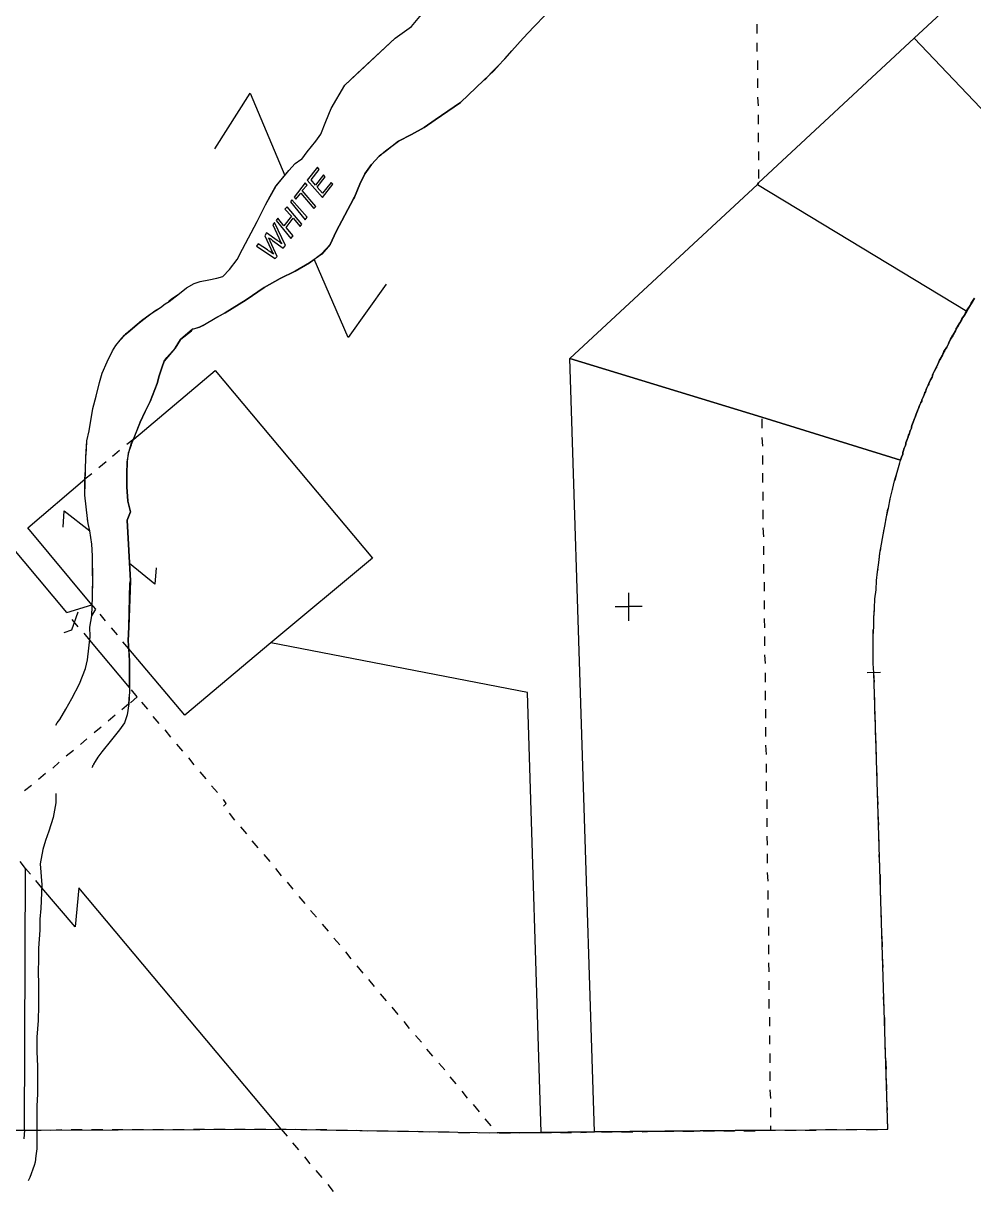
# Model space of a CAD drawing. Extents: x -8 to 2448, y 177 to 3185.
# Drawn here: x 812 to 1232, y 1533 to 2049 of the extents above; entities that cross this region are included whole.
import ezdxf

# ---------------------------------------------------------------- set-up
doc = ezdxf.new("R2010")
doc.units = 0
doc.layers.add('Cadastral_Map', color=7, linetype='CONTINUOUS')

msp = doc.modelspace()

# ---------------------------------------------------------------- linework, layer by layer
at = {"layer": 'Cadastral_Map', "color": 1}
for points in [[(1231.9469, 1927.4504), (1230.5068, 1925.2903), (1230.5068, 1925.0503), (1229.7868, 1923.8503), (1228.5868, 1921.9303), (1228.3468, 1921.6903), (1228.3468, 1921.4503), (1227.6268, 1920.0103), (1226.4267, 1918.3303), (1226.4267, 1918.0903), (1226.1867, 1918.0903), (1225.4667, 1916.6503), (1224.5067, 1914.9703), (1224.2667, 1914.7303), (1224.2667, 1914.4903), (1223.5467, 1913.0503), (1222.5867, 1911.3703), (1222.3466, 1911.1303), (1222.3466, 1910.8903), (1221.3866, 1909.4503), (1220.6666, 1907.7702), (1220.4266, 1907.5302), (1220.4266, 1907.2902), (1219.7066, 1905.8502), (1218.7466, 1904.4102), (1218.7466, 1903.9302), (1218.5066, 1903.6902), (1217.7865, 1902.2502), (1217.0665, 1900.8102), (1216.8265, 1900.3302), (1216.5865, 1900.0902), (1215.8665, 1898.6502), (1215.1465, 1897.2102), (1215.1465, 1896.7302), (1214.9065, 1896.4902), (1214.1865, 1895.0502), (1213.4665, 1893.6102), (1213.4665, 1893.1302), (1213.2264, 1892.6502), (1212.5064, 1891.4502), (1211.7864, 1889.7701), (1211.7864, 1889.5301), (1211.5464, 1889.0501), (1210.8264, 1887.6101), (1210.3464, 1886.1701), (1210.1064, 1885.6901), (1209.8664, 1885.2101), (1209.3864, 1884.0101), (1208.6663, 1882.5701), (1208.6663, 1882.0901), (1208.4263, 1881.6101), (1207.7063, 1880.1701), (1207.2263, 1878.7301), (1206.9863, 1878.2501), (1206.7463, 1877.7701), (1206.2663, 1876.3301), (1205.7863, 1874.8901), (1205.5463, 1874.4101), (1205.3063, 1873.9301), (1204.8263, 1872.7301), (1204.3463, 1871.29), (1204.1063, 1870.57), (1204.1063, 1870.09), (1203.6262, 1868.89), (1203.1462, 1867.45), (1202.9062, 1866.97), (1202.6662, 1866.25), (1202.1862, 1865.05), (1201.7062, 1863.61), (1201.7062, 1863.13), (1201.4662, 1862.41), (1200.9862, 1861.21), (1200.5062, 1859.77), (1200.2662, 1859.29), (1200.2662, 1858.57), (1199.7862, 1857.37), (1199.3061, 1855.93), (1138.1048, 1874.8901), (1053.383, 1900.8102), (1053.383, 1900.8102), (1053.383, 1900.8102), (1136.1848, 1977.6106), (1136.6648, 1978.3306), (1205.3063, 2042.171), (1287.6281, 2118.4914)], [(1287.6281, 2118.4914), (1205.3063, 2042.171), (1136.6648, 1978.3306), (1136.1848, 1977.6106), (1053.383, 1900.8102), (1138.1048, 1874.8901), (1199.3061, 1855.93), (1199.7862, 1857.37), (1200.2662, 1858.57), (1200.2662, 1859.29), (1200.5062, 1859.77), (1200.9862, 1861.21), (1201.4662, 1862.41), (1201.7062, 1863.13), (1201.7062, 1863.61), (1202.1862, 1865.05), (1202.6662, 1866.25), (1202.9062, 1866.97), (1203.1462, 1867.45), (1203.6262, 1868.89), (1204.1063, 1870.09), (1204.1063, 1870.57), (1204.3463, 1871.29), (1204.8263, 1872.7301), (1205.3063, 1873.9301), (1205.5463, 1874.4101), (1205.7863, 1874.8901), (1206.2663, 1876.3301), (1206.7463, 1877.7701), (1206.9863, 1878.2501), (1207.2263, 1878.7301), (1207.7063, 1880.1701), (1208.4263, 1881.6101), (1208.6663, 1882.0901), (1208.6663, 1882.5701), (1209.3864, 1884.0101), (1209.8664, 1885.2101), (1210.1064, 1885.6901), (1210.3464, 1886.1701), (1210.8264, 1887.6101), (1211.5464, 1889.0501), (1211.7864, 1889.5301), (1211.7864, 1889.7701), (1212.5064, 1891.4502), (1213.2264, 1892.6502), (1213.4665, 1893.1302), (1213.4665, 1893.6102), (1214.1865, 1895.0502), (1214.9065, 1896.4902), (1215.1465, 1897.2102), (1215.8665, 1898.6502), (1216.5865, 1900.0902), (1216.8265, 1900.5702), (1217.7865, 1902.2502), (1218.5066, 1903.9302), (1218.7466, 1904.4102), (1219.7066, 1905.8502), (1220.4266, 1907.2902), (1220.6666, 1907.7702), (1221.3866, 1909.4503), (1222.3466, 1911.1303), (1222.5867, 1911.3703), (1223.5467, 1913.0503), (1224.2667, 1914.7303), (1225.4667, 1916.6503), (1226.4267, 1918.3303), (1227.6268, 1920.0103), (1228.3468, 1921.6903), (1229.7868, 1923.8503), (1230.5068, 1925.0503), (1231.9469, 1927.4504)], [(944.18058, 1971.8506), (948.74068, 1977.8506), (948.02066, 1978.5706), (944.18058, 1973.7706), (941.78053, 1976.4106), (945.38061, 1980.9706), (944.66059, 1981.9306), (941.06051, 1977.3706), (939.14047, 1979.7706), (942.74055, 1984.3307), (942.02053, 1985.2907), (937.46043, 1979.5306), (944.18058, 1971.8506)], [(940.3405, 1967.0506), (941.30052, 1968.0106), (935.30039, 1974.9706), (937.46043, 1977.3706), (936.50041, 1978.3306), (931.70031, 1972.0906), (932.42032, 1971.1306), (934.58037, 1973.7706), (940.3405, 1967.0506)], [(936.50041, 1962.0105), (937.46043, 1963.2105), (930.74029, 1970.8906), (930.02027, 1969.9306), (936.50041, 1962.0105)], [(930.26028, 1953.8505), (931.2203, 1955.0505), (928.10023, 1958.6505), (931.2203, 1962.7305), (934.34037, 1959.1305), (935.06038, 1960.0905), (928.58024, 1967.7706), (927.62022, 1966.8106), (930.50028, 1963.6905), (927.14021, 1959.3705), (924.50015, 1962.7305), (923.78014, 1961.7705), (930.26028, 1953.8505)], [(923.30012, 1944.9704), (924.26015, 1945.9305), (921.14008, 1952.6505), (920.90007, 1953.3705), (920.42006, 1954.0905), (921.38008, 1953.6105), (922.1001, 1952.8905), (926.9002, 1949.5305), (927.86022, 1950.7305), (923.06012, 1960.8105), (922.3401, 1959.8505), (924.98016, 1954.0905), (925.22017, 1953.3705), (925.70018, 1952.4105), (926.18019, 1951.9305), (926.18019, 1951.4505), (925.22017, 1952.4105), (924.26015, 1952.8905), (919.46004, 1956.2505), (918.74003, 1955.0505), (921.38008, 1949.2905), (921.62009, 1948.8105), (921.86009, 1948.3305), (922.1001, 1947.6105), (922.58011, 1946.8904), (922.1001, 1947.1304), (921.62009, 1947.6105), (920.90007, 1948.0905), (920.42006, 1948.3305), (919.94005, 1948.8105), (915.85996, 1951.4505), (915.13995, 1950.4905), (923.30012, 1944.9704)]]:
    msp.add_lwpolyline(points, dxfattribs=at)
at = {"layer": 'Cadastral_Map', "color": 7}
for points in [[(1287.6281, 2118.4914), (1205.3063, 2042.171), (1136.6648, 1978.3306), (1136.1848, 1977.6106), (1053.383, 1900.8102), (1138.1048, 1874.8901), (1199.3061, 1855.93), (1199.7862, 1857.37), (1200.2662, 1858.57), (1200.2662, 1859.29), (1200.5062, 1859.77), (1200.9862, 1861.21), (1201.4662, 1862.41), (1201.7062, 1863.13), (1201.7062, 1863.61), (1202.1862, 1865.05), (1202.6662, 1866.25), (1202.9062, 1866.97), (1203.1462, 1867.45), (1203.6262, 1868.89), (1204.1063, 1870.09), (1204.1063, 1870.57), (1204.3463, 1871.29), (1204.8263, 1872.7301), (1205.3063, 1873.9301), (1205.5463, 1874.4101), (1205.7863, 1874.8901), (1206.2663, 1876.3301), (1206.7463, 1877.7701), (1206.9863, 1878.2501), (1207.2263, 1878.7301), (1207.7063, 1880.1701), (1208.4263, 1881.6101), (1208.6663, 1882.0901), (1208.6663, 1882.5701), (1209.3864, 1884.0101), (1209.8664, 1885.2101), (1210.1064, 1885.6901), (1210.3464, 1886.1701), (1210.8264, 1887.6101), (1211.5464, 1889.0501), (1211.7864, 1889.5301), (1211.7864, 1889.7701), (1212.5064, 1891.4502), (1213.2264, 1892.6502), (1213.4665, 1893.1302), (1213.4665, 1893.6102), (1214.1865, 1895.0502), (1214.9065, 1896.4902), (1215.1465, 1897.2102), (1215.8665, 1898.6502), (1216.5865, 1900.0902), (1216.8265, 1900.5702), (1217.7865, 1902.2502), (1218.5066, 1903.9302), (1218.7466, 1904.4102), (1219.7066, 1905.8502), (1220.4266, 1907.2902), (1220.6666, 1907.7702), (1221.3866, 1909.4503), (1222.3466, 1911.1303), (1222.5867, 1911.3703), (1223.5467, 1913.0503), (1224.2667, 1914.7303), (1225.4667, 1916.6503), (1226.4267, 1918.3303), (1227.6268, 1920.0103), (1228.3468, 1921.6903), (1229.7868, 1923.8503), (1230.5068, 1925.0503), (1231.9469, 1927.4504)], [(1287.6281, 2118.4914), (1205.3063, 2042.171)], [(839.29829, 1847.5299), (839.5383, 1851.6099), (839.7783, 1857.37), (840.01831, 1860.73), (840.25831, 1864.57), (841.21834, 1868.89), (842.89837, 1878.7301), (844.3384, 1884.2501), (845.77844, 1890.2502), (846.97846, 1894.3302), (849.13851, 1899.3702), (850.09853, 1901.2902), (851.53856, 1904.1702), (852.97859, 1906.5702), (854.89863, 1908.9703), (856.81868, 1911.1303), (859.21873, 1913.0503), (860.17875, 1914.0103), (863.29882, 1916.6503), (866.65889, 1919.2903), (870.25897, 1921.9303), (872.65902, 1923.3703), (874.81907, 1925.0503), (876.4991, 1926.0103), (881.0592, 1929.6104), (884.17927, 1932.0104), (887.53935, 1933.9304), (890.1794, 1934.8904), (894.01949, 1935.6104), (897.61957, 1936.3304), (900.25962, 1937.0504), (903.13969, 1940.1704), (906.49976, 1944.4904), (908.89981, 1949.0505), (915.37995, 1961.2905), (918.98003, 1968.7306), (921.14008, 1972.5706), (923.30012, 1976.4106), (925.94018, 1979.7706), (928.82025, 1983.1306), (929.30026, 1983.8507), (932.18032, 1986.9707), (934.58037, 1988.6507), (935.06038, 1988.8907), (937.46043, 1992.0107), (941.30052, 1996.8107), (943.46056, 1999.9307), (945.62061, 2005.4508), (948.02066, 2011.2108), (954.02079, 2021.5309), (959.54091, 2026.5709), (976.34128, 2042.171), (983.54144, 2047.451), (989.30156, 2054.411)], [(860.89876, 1865.29), (861.61878, 1867.45), (863.29882, 1871.5301), (863.77883, 1872.7301), (865.93887, 1877.5301), (868.09892, 1881.8501), (871.21899, 1889.7701), (872.17901, 1893.1302), (873.37904, 1897.2102), (874.33906, 1899.6102), (875.53908, 1901.2902), (879.13916, 1905.3702), (881.53921, 1909.2103), (882.97925, 1910.4103), (886.33932, 1913.0503), (886.81933, 1913.7703), (889.9394, 1914.7303), (891.37943, 1915.4503), (897.61957, 1919.0503), (901.21964, 1920.9703), (910.57985, 1926.7303), (918.50002, 1932.2504), (925.46017, 1936.0904), (932.18032, 1939.4504), (938.42045, 1943.0504), (943.94057, 1947.1304), (947.54065, 1951.2105), (950.18071, 1956.9705), (957.86088, 1971.3706), (958.34089, 1972.0906), (960.74094, 1977.8506), (962.90099, 1982.4106), (965.78105, 1986.4907), (969.14112, 1990.0907), (972.02119, 1992.4907), (977.78131, 1996.8107), (983.54144, 1999.6907), (989.06156, 2002.8108), (993.86166, 2006.1708), (1005.1419, 2013.8508), (1015.4621, 2023.6909), (1015.9421, 2023.9309), (1018.8222, 2027.0509), (1021.4623, 2029.6909), (1024.8223, 2033.2909), (1027.7024, 2036.6509), (1032.7425, 2042.171), (1037.5426, 2047.211), (1042.5827, 2052.491)], [(1135.9448, 2048.411), (1135.9448, 2044.331)], [(1205.3063, 2042.171), (1136.6648, 1978.3306)], [(1205.3063, 2042.171), (1269.6277, 1974.7306)], [(1135.9448, 2040.251), (1135.9448, 2036.4109)], [(1136.1848, 2032.3309), (1136.1848, 2028.2509)], [(1136.1848, 2024.4109), (1136.1848, 2020.3308)], [(831.37812, 1788.7296), (704.65536, 1939.9304), (720.4957, 1974.2506), (666.25452, 2019.8508)], [(896.65954, 1993.4507), (912.25988, 2017.9308), (927.62022, 1981.6906)], [(1136.1848, 2016.2508), (1136.4248, 2012.4108)], [(1136.4248, 2008.3308), (1136.4248, 2004.2508)], [(1136.4248, 2000.4107), (1136.4248, 1996.3307)], [(1136.6648, 1992.2507), (1136.6648, 1988.4107)], [(1136.6648, 1984.3307), (1136.6648, 1980.2506)], [(1136.1848, 1977.6106), (1053.383, 1900.8102)], [(1136.6648, 1978.3306), (1136.1848, 1977.6106)], [(1136.1848, 1977.6106), (1228.5868, 1921.6903)], [(972.26119, 1933.6904), (955.46083, 1910.1702), (940.5805, 1944.7304)], [(1231.9469, 1927.4504), (1230.5068, 1925.0503), (1229.7868, 1923.8503), (1228.5868, 1921.6903)], [(1228.5868, 1921.6903), (1227.6268, 1920.0103), (1226.4267, 1918.3303), (1226.4267, 1918.0903), (1225.4667, 1916.6503), (1224.5067, 1914.7303), (1224.2667, 1914.4903), (1223.5467, 1913.0503), (1222.5867, 1911.3703), (1222.3466, 1911.1303), (1221.3866, 1909.4503), (1220.6666, 1907.7702), (1220.4266, 1907.2902), (1219.7066, 1905.8502), (1218.7466, 1904.4102), (1218.5066, 1903.9302), (1217.7865, 1902.2502), (1216.8265, 1900.5702), (1216.5865, 1900.0902), (1215.8665, 1898.6502), (1215.1465, 1897.2102), (1214.9065, 1896.4902), (1214.1865, 1895.0502), (1213.4665, 1893.6102), (1213.4665, 1893.1302), (1213.2264, 1892.6502), (1212.5064, 1891.4502), (1211.7864, 1889.7701), (1211.7864, 1889.5301), (1211.5464, 1889.0501), (1210.8264, 1887.6101), (1210.3464, 1886.1701), (1210.1064, 1885.6901), (1209.8664, 1885.2101), (1209.3864, 1884.0101), (1208.6663, 1882.5701), (1208.6663, 1882.0901), (1208.4263, 1881.6101), (1207.7063, 1880.1701), (1207.2263, 1878.7301), (1206.9863, 1878.2501), (1206.7463, 1877.7701), (1206.2663, 1876.3301), (1205.7863, 1874.8901), (1205.5463, 1874.4101), (1205.3063, 1873.9301), (1204.8263, 1872.7301), (1204.3463, 1871.29), (1204.1063, 1870.57), (1204.1063, 1870.09), (1203.6262, 1868.89), (1203.1462, 1867.45), (1202.9062, 1866.97), (1202.6662, 1866.25), (1202.1862, 1865.05), (1201.7062, 1863.61), (1201.7062, 1863.13), (1201.4662, 1862.41), (1200.9862, 1861.21), (1200.5062, 1859.77), (1200.2662, 1859.29), (1200.2662, 1858.57), (1199.7862, 1857.37), (1199.3061, 1855.93)], [(1053.383, 1900.8102), (1138.1048, 1874.8901)], [(1064.1832, 1559.5284), (1053.383, 1900.8102)], [(860.89876, 1865.29), (896.89955, 1895.5302), (966.26106, 1812.7297), (921.38008, 1775.2895)], [(1138.1048, 1874.8901), (1199.3061, 1855.93)], [(1138.1048, 1874.1701), (1138.1048, 1870.09)], [(858.73872, 1772.6495), (858.49871, 1776.2495), (858.73872, 1782.4896), (859.21873, 1801.6897), (859.45873, 1802.6497), (858.0187, 1829.5298), (859.45873, 1833.1298), (858.25871, 1837.9299), (857.7787, 1844.1699), (857.7787, 1849.9299), (858.0187, 1855.21), (858.73872, 1859.29), (859.93874, 1863.61), (860.89876, 1865.29)], [(860.89876, 1865.29), (857.7787, 1862.89)], [(1138.1048, 1866.01), (1138.3448, 1862.17)], [(854.65863, 1860.25), (851.53856, 1857.61)], [(1138.3448, 1858.09), (1138.3448, 1854.01)], [(848.6585, 1855.21), (845.53843, 1852.5699)], [(1141.9449, 1560.2484), (1193.786, 1560.7284), (1187.5459, 1762.0895), (1187.3059, 1766.1695), (1187.3059, 1770.2495), (1187.3059, 1774.3295), (1187.3059, 1778.4096), (1187.5459, 1782.4896), (1187.5459, 1786.5696), (1187.7859, 1790.6496), (1188.0259, 1794.7296), (1188.5059, 1798.8097), (1188.7459, 1802.8897), (1189.2259, 1806.7297), (1189.7059, 1810.8097), (1190.1859, 1814.8897), (1190.906, 1818.9698), (1191.626, 1823.0498), (1192.346, 1826.8898), (1193.066, 1830.9698), (1194.026, 1834.8099), (1194.746, 1838.8899), (1195.7061, 1842.9699), (1196.6661, 1846.8099), (1197.8661, 1850.6499), (1199.0661, 1854.73), (1199.3061, 1855.93)], [(842.41836, 1792.0896), (814.09774, 1826.1698), (839.29829, 1847.5299)], [(842.41836, 1849.9299), (839.29829, 1847.5299)], [(842.41836, 1792.0896), (842.65837, 1794.0096), (842.65837, 1798.3297), (842.89837, 1802.6497), (842.65837, 1806.9697), (842.65837, 1813.6897), (842.41836, 1818.9698), (841.45834, 1824.7298), (840.73833, 1828.0898), (840.49832, 1830.2498), (839.29829, 1840.5699), (839.29829, 1847.5299)], [(1138.3448, 1850.1699), (1138.3448, 1846.0899)], [(1138.5848, 1842.0099), (1138.5848, 1838.1699)], [(829.69808, 1826.4098), (830.1781, 1833.6098), (841.45834, 1824.7298)], [(1138.5848, 1834.0898), (1138.5848, 1830.0098)], [(1138.5848, 1826.1698), (1138.8248, 1822.0898)], [(1138.8248, 1818.0098), (1138.8248, 1814.1697)], [(870.73898, 1808.4097), (870.25897, 1801.2097), (858.97872, 1810.3297)], [(1138.8248, 1810.0897), (1138.8248, 1806.0097)], [(1139.0648, 1802.1697), (1139.0648, 1798.0897)], [(1079.3035, 1797.3697), (1079.3035, 1785.1296)], [(831.37812, 1788.7296), (842.41836, 1792.0896)], [(841.45834, 1776.4895), (841.69835, 1778.1695), (841.45834, 1782.2496), (842.41836, 1787.2896), (844.0984, 1790.1696)], [(843.13838, 1791.3696), (842.41836, 1792.0896)], [(844.0984, 1790.1696), (843.13838, 1791.3696)], [(1073.3034, 1791.3696), (1079.3035, 1791.3696)], [(1085.3037, 1791.3696), (1079.3035, 1791.3696)], [(1139.0648, 1794.0096), (1139.0648, 1790.1696)], [(830.1781, 1779.8496), (833.53817, 1781.0496), (836.41823, 1788.9696)], [(836.41823, 1782.4896), (833.77817, 1785.6096)], [(848.41849, 1785.1296), (846.01844, 1788.0096)], [(1139.0648, 1786.0896), (1139.3048, 1782.0096)], [(841.45834, 1776.4895), (839.05829, 1779.6096)], [(853.69861, 1778.8896), (851.05855, 1782.0096)], [(858.97872, 1755.6094), (841.45834, 1776.4895)], [(858.73872, 1772.6495), (856.09866, 1775.7695)], [(921.38008, 1775.2895), (883.45926, 1743.3694), (858.73872, 1772.6495)], [(1040.6627, 1559.2884), (1034.6626, 1753.4494), (921.38008, 1775.2895)], [(1139.3048, 1778.1695), (1139.3048, 1774.0895)], [(858.97872, 1755.6094), (858.97872, 1759.4494), (858.97872, 1767.3695), (858.73872, 1772.6495)], [(1139.3048, 1770.0095), (1139.5448, 1766.1695)], [(1139.5448, 1762.0895), (1139.5448, 1758.0094)], [(1190.426, 1762.3295), (1184.6658, 1762.0895)], [(862.3388, 1751.5294), (859.93874, 1754.6494)], [(1139.5448, 1754.1694), (1139.5448, 1750.0894)], [(858.73872, 1748.4094), (855.61865, 1745.7694)], [(858.73872, 1748.4094), (858.97872, 1752.4894)], [(862.3388, 1751.5294), (859.45873, 1748.8894)], [(867.1389, 1746.0094), (864.49884, 1749.1294)], [(852.73859, 1743.3694), (849.61852, 1740.7293)], [(872.17901, 1739.7693), (869.53895, 1742.8894)], [(1139.7848, 1746.0094), (1139.7848, 1742.1693)], [(846.49845, 1738.0893), (843.37838, 1735.6893)], [(1139.7848, 1738.0893), (1139.7848, 1734.0093)], [(840.25831, 1733.0493), (837.37825, 1730.4093)], [(877.21912, 1733.7693), (874.81907, 1736.8893)], [(834.25818, 1727.7693), (831.13812, 1725.3693)], [(882.49924, 1727.5293), (879.85918, 1730.6493)], [(1139.7848, 1730.1693), (1140.0249, 1726.0893)], [(828.01805, 1722.7293), (825.13799, 1720.0892)], [(887.53935, 1721.5292), (885.13929, 1724.6493)], [(822.01792, 1717.6892), (818.89785, 1715.0492)], [(892.81946, 1715.2892), (890.1794, 1718.4092)], [(1140.0249, 1722.0092), (1140.0249, 1718.1692)], [(815.77778, 1712.4092), (812.65771, 1710.0092)], [(897.85957, 1709.2892), (895.21951, 1712.1692)], [(1140.0249, 1714.0892), (1140.0249, 1710.0092)], [(900.49963, 1703.2891), (901.69965, 1704.4892), (900.49963, 1706.1692)], [(1140.2649, 1706.1692), (1140.2649, 1702.0891)], [(905.53974, 1697.0491), (903.13969, 1700.1691)], [(1140.2649, 1698.0091), (1140.2649, 1694.1691)], [(910.81985, 1691.0491), (908.1798, 1694.1691)], [(915.85996, 1684.809), (913.21991, 1687.9291)], [(1140.2649, 1690.0891), (1140.5049, 1686.0091)], [(921.14008, 1678.809), (918.50002, 1681.929)], [(1140.5049, 1682.169), (1140.5049, 1678.089)], [(813.13772, 1675.689), (810.73767, 1678.809)], [(812.65771, 1560.2484), (813.13772, 1675.689)], [(815.29777, 1673.289), (813.13772, 1675.689)], [(926.18019, 1672.569), (923.54013, 1675.689)], [(1140.5049, 1674.009), (1140.7449, 1670.169)], [(820.33788, 1667.289), (817.69782, 1670.409)], [(925.94018, 1560.7284), (836.65824, 1667.289), (834.9782, 1650.0089), (820.33788, 1667.289)], [(931.2203, 1666.569), (928.82025, 1669.689)], [(1140.7449, 1666.0889), (1140.7449, 1662.0089)], [(936.50041, 1660.3289), (933.86036, 1663.4489)], [(941.54052, 1654.3289), (938.90046, 1657.2089)], [(1140.7449, 1658.1689), (1140.7449, 1654.0889)], [(946.82064, 1648.0889), (944.18058, 1651.2089)], [(951.86075, 1642.0888), (949.22069, 1644.9688)], [(1140.9849, 1650.0089), (1140.9849, 1646.1688)], [(1140.9849, 1642.0888), (1140.9849, 1638.0088)], [(956.90086, 1635.8488), (954.5008, 1638.9688)], [(962.18097, 1629.6088), (959.54091, 1632.7288)], [(1140.9849, 1634.1688), (1141.2249, 1630.0888)], [(967.22108, 1623.6087), (964.58102, 1626.7287)], [(1141.2249, 1626.0087), (1141.2249, 1622.1687)], [(972.5012, 1617.3687), (969.86114, 1620.4887)], [(977.54131, 1611.3687), (974.90125, 1614.4887)], [(1141.2249, 1618.0887), (1141.2249, 1614.0087)], [(1141.4649, 1610.1686), (1141.4649, 1606.0886)], [(982.58142, 1605.1286), (980.18136, 1608.2486)], [(987.86153, 1599.1286), (985.22147, 1602.0086)], [(1141.4649, 1602.0086), (1141.4649, 1598.1686)], [(992.90164, 1592.8886), (990.26158, 1596.0086)], [(1141.7049, 1594.0886), (1141.7049, 1590.0085)], [(998.18176, 1586.8885), (995.5417, 1589.7685)], [(1003.2219, 1580.6485), (1000.5818, 1583.7685)], [(1141.7049, 1586.1685), (1141.7049, 1582.0885)], [(1141.7049, 1578.0085), (1141.9449, 1574.1684)], [(1008.262, 1574.4085), (1005.8619, 1577.5285)], [(1013.5421, 1568.4084), (1010.902, 1571.5284)], [(1141.9449, 1570.0884), (1141.9449, 1566.0084)], [(1018.5822, 1562.1684), (1015.9421, 1565.2884)], [(812.65771, 1560.2484), (812.41771, 1556.4084)], [(925.94018, 1560.7284), (928.58024, 1557.6084)], [(925.94018, 1560.7284), (1021.2223, 1559.0484)], [(1021.2223, 1559.0484), (1021.2223, 1559.2884)], [(1040.6627, 1559.2884), (1021.2223, 1559.0484)], [(1064.1832, 1559.5284), (1040.6627, 1559.2884)], [(1141.9449, 1560.2484), (1064.1832, 1559.5284)], [(1141.9449, 1562.1684), (1141.9449, 1560.2484)], [(930.98029, 1554.7284), (933.62035, 1551.6083)], [(936.26041, 1548.4883), (938.66046, 1545.3683)], [(941.30052, 1542.4883), (943.94057, 1539.3683)], [(946.58063, 1536.2483), (948.98068, 1533.1282)]]:
    msp.add_lwpolyline(points, dxfattribs=at)
at = {"layer": 'Cadastral_Map', "color": 4}
for points in [[(884.17927, 1932.0104), (887.53935, 1933.9304), (890.1794, 1934.8904), (894.01949, 1935.6104), (897.61957, 1936.3304), (900.25962, 1937.0504), (903.13969, 1940.1704), (906.49976, 1944.4904), (908.89981, 1949.0505), (915.37995, 1961.2905), (918.98003, 1968.7306), (923.78014, 1977.1306), (929.30026, 1983.8507), (932.18032, 1986.9707), (934.58037, 1988.6507), (935.06038, 1988.8907), (937.46043, 1992.0107), (941.30052, 1996.8107), (943.46056, 1999.9307), (945.62061, 2005.4508), (948.02066, 2011.2108), (954.02079, 2021.5309), (976.34128, 2042.171), (983.54144, 2047.451), (989.30156, 2054.411)], [(1042.5827, 2052.491), (1037.5426, 2047.211), (1032.7425, 2042.171), (1026.5024, 2035.2109), (1019.7822, 2027.7709), (1015.4621, 2023.6909), (1005.1419, 2013.8508), (993.86166, 2006.1708), (989.06156, 2002.8108), (983.54144, 1999.6907), (977.78131, 1996.8107), (972.02119, 1992.2507), (969.14112, 1990.0907), (965.78105, 1986.4907), (962.90099, 1982.4106), (960.74094, 1977.8506), (958.34089, 1972.0906), (957.86088, 1971.3706), (950.18071, 1956.9705), (947.54065, 1951.2105), (943.94057, 1946.8904)], [(943.94057, 1946.8904), (938.42045, 1943.0504), (932.18032, 1939.4504), (925.46017, 1936.0904), (918.50002, 1932.2504), (910.57985, 1926.7303), (901.21964, 1920.9703), (895.21951, 1917.6103), (894.97951, 1917.3703)], [(826.57802, 1739.0493), (827.05803, 1740.0093), (828.25805, 1741.4494), (830.89811, 1746.0094), (833.53817, 1750.8094), (836.89824, 1757.2894), (839.5383, 1764.0095), (840.49832, 1767.8495), (841.69835, 1778.1695), (841.45834, 1782.2496), (842.41836, 1787.2896), (842.65837, 1795.6896), (842.89837, 1803.1297), (842.65837, 1813.6897), (842.41836, 1818.9698), (841.45834, 1824.7298), (840.73833, 1828.0898), (840.49832, 1830.0098), (840.49832, 1830.2498), (839.29829, 1840.5699), (839.5383, 1851.6099), (839.7783, 1857.37), (840.25831, 1864.57), (841.21834, 1868.89), (842.89837, 1878.7301), (844.3384, 1884.2501), (845.77844, 1890.2502), (846.97846, 1894.3302), (849.13851, 1899.3702), (851.53856, 1904.1702), (852.97859, 1906.5702), (854.89863, 1908.9703), (857.05868, 1911.3703), (857.53869, 1911.8503), (864.25884, 1917.6103), (868.09892, 1920.4903), (872.65902, 1923.3703), (874.81907, 1925.0503), (876.4991, 1926.0103), (876.4991, 1926.2503), (877.45913, 1926.9703), (881.0592, 1929.6104)], [(887.77935, 1914.0103), (886.81933, 1913.7703), (881.53921, 1909.2103), (879.13916, 1905.3702), (874.33906, 1899.6102), (873.37904, 1897.2102), (872.17901, 1893.1302), (871.21899, 1889.7701), (868.09892, 1881.8501), (865.93887, 1877.5301), (863.77883, 1872.7301), (859.69874, 1862.89), (859.69874, 1862.65), (858.49871, 1859.05), (858.0187, 1855.45), (857.7787, 1849.9299), (857.7787, 1844.1699), (858.25871, 1837.9299), (859.45873, 1833.1298)], [(891.37943, 1915.4503), (889.9394, 1914.7303), (887.77935, 1914.0103)], [(859.45873, 1833.1298), (858.0187, 1829.5298), (859.45873, 1802.6497), (858.73872, 1782.4896), (858.49871, 1776.2495), (858.97872, 1767.3695), (858.97872, 1759.4494), (858.97872, 1754.1694), (858.73872, 1748.4094), (858.0187, 1743.6094), (856.81868, 1740.0093), (854.65863, 1736.8893), (851.05855, 1732.5693), (846.73846, 1727.2893), (845.05842, 1724.8893), (843.85839, 1722.9693), (843.13838, 1721.7692), (843.13838, 1721.5292), (842.65837, 1721.0492)], [(842.65837, 1720.5692), (842.41836, 1720.3292)], [(842.65837, 1721.0492), (842.65837, 1720.5692)], [(826.57802, 1708.3292), (826.57802, 1707.1292), (826.57802, 1704.7292), (825.37799, 1698.2491), (823.45795, 1692.2491), (822.01792, 1688.1691), (820.81789, 1684.089), (819.61786, 1677.849), (820.33788, 1668.489), (819.85787, 1658.1689), (819.37786, 1653.3689), (819.37786, 1648.5689), (818.89785, 1640.6488), (818.89785, 1635.6088), (818.65784, 1630.3288), (818.89785, 1624.5687), (818.89785, 1620.0087), (818.89785, 1615.2087), (818.65784, 1608.7286), (818.17783, 1601.2886), (818.17783, 1594.8086), (818.41784, 1588.5685), (818.41784, 1583.7685), (818.41784, 1576.0885), (818.17783, 1571.0484), (818.17783, 1565.5284), (818.17783, 1559.0484), (818.17783, 1554.9684), (818.17783, 1552.0883), (817.69782, 1548.9683), (817.45782, 1546.0883), (816.97781, 1544.6483), (815.05777, 1539.3683)], [(826.57802, 1708.8092), (826.57802, 1708.3292)], [(815.05777, 1539.3683), (814.33775, 1537.9283)]]:
    msp.add_lwpolyline(points, dxfattribs=at)
at = {"layer": 'Cadastral_Map', "color": 2}
for points in [[(807.13759, 1560.2484), (812.65771, 1560.2484), (818.17783, 1560.2484), (925.94018, 1560.7284), (1021.2223, 1559.0484), (1040.6627, 1559.2884), (1064.1832, 1559.5284), (1141.9449, 1560.2484), (1193.786, 1560.7284), (1187.5459, 1762.0895), (1187.3059, 1766.1695), (1187.3059, 1770.2495), (1187.3059, 1774.3295), (1187.3059, 1778.4096), (1187.5459, 1782.4896), (1187.5459, 1786.5696), (1187.7859, 1790.6496), (1188.0259, 1794.7296), (1188.5059, 1798.8097), (1188.7459, 1802.8897), (1189.2259, 1806.7297), (1189.7059, 1810.8097), (1190.1859, 1814.8897), (1190.906, 1818.9698), (1191.626, 1823.0498), (1192.346, 1826.8898), (1193.066, 1830.9698), (1194.026, 1834.8099), (1194.746, 1838.8899), (1195.7061, 1842.9699), (1196.6661, 1846.8099), (1197.8661, 1850.6499), (1199.0661, 1854.73), (1199.3061, 1855.93), (1199.7862, 1857.37), (1200.2662, 1858.57), (1200.2662, 1859.29), (1200.5062, 1859.77), (1200.9862, 1861.21), (1201.4662, 1862.41), (1201.7062, 1863.13), (1201.7062, 1863.61), (1202.1862, 1865.05), (1202.6662, 1866.25), (1202.9062, 1866.97), (1203.1462, 1867.45), (1203.6262, 1868.89), (1204.1063, 1870.09), (1204.1063, 1870.57), (1204.3463, 1871.29), (1204.8263, 1872.7301), (1205.3063, 1873.9301), (1205.5463, 1874.4101), (1205.7863, 1874.8901), (1206.2663, 1876.3301), (1206.7463, 1877.7701), (1206.9863, 1878.2501), (1207.2263, 1878.7301), (1207.7063, 1880.1701), (1208.4263, 1881.6101), (1208.6663, 1882.0901), (1208.6663, 1882.5701), (1209.3864, 1884.0101), (1209.8664, 1885.2101), (1210.1064, 1885.6901), (1210.3464, 1886.1701), (1210.8264, 1887.6101), (1211.5464, 1889.0501), (1211.7864, 1889.5301), (1211.7864, 1889.7701), (1212.5064, 1891.4502), (1213.2264, 1892.6502), (1213.4665, 1893.1302), (1213.4665, 1893.6102), (1214.1865, 1895.0502), (1214.9065, 1896.4902), (1215.1465, 1896.7302), (1215.1465, 1897.2102), (1215.8665, 1898.6502), (1216.5865, 1900.0902), (1216.8265, 1900.3302), (1217.0665, 1900.8102), (1217.7865, 1902.2502), (1218.5066, 1903.6902), (1218.7466, 1903.9302), (1218.7466, 1904.4102), (1219.7066, 1905.8502), (1220.4266, 1907.2902), (1220.4266, 1907.5302), (1220.6666, 1907.7702), (1221.3866, 1909.4503), (1222.3466, 1910.8903), (1222.3466, 1911.1303), (1222.5867, 1911.3703), (1223.5467, 1913.0503), (1224.2667, 1914.4903), (1224.2667, 1914.7303), (1224.5067, 1914.9703), (1225.4667, 1916.6503), (1226.1867, 1918.0903), (1226.4267, 1918.0903), (1226.4267, 1918.3303), (1227.6268, 1920.0103), (1228.3468, 1921.4503), (1228.3468, 1921.6903), (1228.5868, 1921.9303), (1229.7868, 1923.8503), (1230.5068, 1925.0503), (1230.5068, 1925.2903), (1231.9469, 1927.4504)], [(1228.3468, 1921.4503), (1228.3468, 1921.6903), (1228.5868, 1921.9303), (1229.7868, 1923.8503), (1230.5068, 1925.0503), (1230.5068, 1925.2903), (1230.9868, 1925.7703)], [(1223.7867, 1913.7703), (1224.2667, 1914.4903), (1224.2667, 1914.7303), (1224.5067, 1914.9703), (1225.4667, 1916.6503), (1226.1867, 1918.0903), (1226.4267, 1918.0903)], [(1219.4666, 1905.8502), (1219.7066, 1905.8502), (1220.4266, 1907.2902), (1220.4266, 1907.5302), (1220.6666, 1907.7702), (1221.3866, 1909.4503), (1221.8666, 1910.1702)], [(1215.6265, 1897.6902), (1215.8665, 1898.6502), (1216.5865, 1900.0902), (1216.8265, 1900.3302), (1217.0665, 1900.8102), (1217.7865, 1902.2502)], [(1211.7864, 1889.5301), (1211.7864, 1889.7701), (1212.5064, 1891.4502), (1213.2264, 1892.6502), (1213.4665, 1893.1302), (1213.4665, 1893.6102), (1213.9465, 1894.0902)], [(1208.1863, 1881.3701), (1208.4263, 1881.6101), (1208.6663, 1882.0901), (1208.6663, 1882.5701), (1209.3864, 1884.0101), (1209.8664, 1885.2101), (1210.1064, 1885.6901), (1210.1064, 1885.9301)], [(1205.0663, 1872.9701), (1205.3063, 1873.9301), (1205.5463, 1874.4101), (1205.7863, 1874.8901), (1206.2663, 1876.3301), (1206.7463, 1877.5301)], [(1201.9462, 1864.33), (1202.1862, 1865.05), (1202.6662, 1866.25), (1202.9062, 1866.97), (1203.1462, 1867.45), (1203.6262, 1868.89), (1203.6262, 1869.13)], [(1199.3061, 1855.69), (1199.3061, 1855.93), (1199.7862, 1857.37), (1200.2662, 1858.57), (1200.2662, 1859.29), (1200.5062, 1859.77), (1200.7462, 1860.49)], [(1196.9061, 1847.0499), (1197.8661, 1850.6499), (1198.1061, 1851.8499)], [(1194.746, 1838.4099), (1194.746, 1838.8899), (1195.7061, 1842.9699), (1195.9461, 1843.2099)], [(1192.826, 1829.5298), (1193.066, 1830.9698), (1193.786, 1834.5699)], [(1191.146, 1820.6498), (1191.626, 1823.0498), (1192.106, 1825.6898)], [(1189.9459, 1811.7697), (1190.1859, 1814.8897), (1190.666, 1816.8098)], [(1188.7459, 1802.8897), (1189.2259, 1806.7297), (1189.4659, 1807.9297)], [(1188.0259, 1794.0096), (1188.0259, 1794.7296), (1188.5059, 1798.8097), (1188.5059, 1799.0497)], [(1187.5459, 1784.8896), (1187.5459, 1786.5696), (1187.7859, 1789.9296)], [(1187.3059, 1776.0095), (1187.3059, 1778.4096), (1187.3059, 1781.0496)], [(1187.3059, 1766.8895), (1187.3059, 1770.2495), (1187.3059, 1771.9295)], [(1187.7859, 1758.0094), (1187.5459, 1762.0895), (1187.5459, 1763.0495)], [(1188.0259, 1748.8894), (1187.7859, 1753.9294)], [(1188.2659, 1740.0093), (1188.0259, 1745.0494)], [(1188.5059, 1730.8893), (1188.2659, 1735.9293)], [(1188.7459, 1722.0092), (1188.7459, 1727.0493)], [(1188.9859, 1712.8892), (1188.9859, 1717.9292)], [(1189.4659, 1704.0092), (1189.2259, 1709.0492)], [(1189.7059, 1694.8891), (1189.4659, 1699.9291)], [(1189.9459, 1686.0091), (1189.7059, 1691.0491)], [(1190.1859, 1677.129), (1189.9459, 1681.929)], [(1190.426, 1668.009), (1190.426, 1673.049)], [(1190.666, 1659.1289), (1190.666, 1663.9289)], [(1190.906, 1650.0089), (1190.906, 1655.0489)], [(1191.386, 1641.1288), (1191.146, 1645.9288)], [(1191.626, 1632.0088), (1191.386, 1637.0488)], [(1191.866, 1623.1287), (1191.626, 1627.9287)], [(1192.106, 1614.0087), (1191.866, 1619.0487)], [(1192.346, 1605.1286), (1192.346, 1609.9286)], [(1192.586, 1596.0086), (1192.586, 1601.0486)], [(1193.066, 1587.1285), (1192.826, 1592.1686)], [(1193.306, 1578.0085), (1193.066, 1583.0485)], [(1193.546, 1569.1284), (1193.306, 1574.1684)], [(1193.306, 1560.7284), (1193.786, 1560.7284), (1193.546, 1565.0484)], [(815.29777, 1560.2484), (818.17783, 1560.2484), (820.09788, 1560.2484)], [(824.17796, 1560.2484), (829.21807, 1560.4884)], [(833.29816, 1560.4884), (838.09827, 1560.4884)], [(842.17836, 1560.4884), (847.21847, 1560.4884)], [(851.29856, 1560.4884), (856.09866, 1560.4884)], [(860.17875, 1560.4884), (865.21886, 1560.4884)], [(869.29895, 1560.4884), (874.09905, 1560.4884)], [(878.17914, 1560.4884), (883.21925, 1560.4884)], [(887.29934, 1560.7284), (892.09944, 1560.7284)], [(896.17953, 1560.7284), (901.21964, 1560.7284)], [(905.29973, 1560.7284), (910.09984, 1560.7284)], [(914.17993, 1560.7284), (919.22004, 1560.7284)], [(923.30012, 1560.7284), (925.94018, 1560.7284), (928.10023, 1560.7284)], [(932.18032, 1560.7284), (937.22043, 1560.4884)], [(941.30052, 1560.4884), (946.10062, 1560.4884)], [(950.18071, 1560.2484), (955.22082, 1560.2484)], [(959.30091, 1560.2484), (964.10101, 1560.0084)], [(968.1811, 1560.0084), (973.22121, 1560.0084)], [(977.3013, 1559.7684), (982.10141, 1559.7684)], [(986.1815, 1559.7684), (991.22161, 1559.5284)], [(995.30169, 1559.5284), (1000.1018, 1559.5284)], [(1004.1819, 1559.2884), (1009.222, 1559.2884)], [(1013.3021, 1559.2884), (1018.1022, 1559.0484)], [(1022.1823, 1559.0484), (1027.2224, 1559.0484)], [(1031.3025, 1559.0484), (1036.1026, 1559.2884)], [(1040.1827, 1559.2884), (1040.6627, 1559.2884), (1045.2228, 1559.2884)], [(1049.3029, 1559.2884), (1054.103, 1559.2884)], [(1058.1831, 1559.2884), (1063.2232, 1559.5284)], [(1067.3033, 1559.5284), (1072.1034, 1559.5284)], [(1076.1835, 1559.5284), (1081.2236, 1559.5284)], [(1085.3037, 1559.5284), (1090.1038, 1559.7684)], [(1094.1838, 1559.7684), (1099.224, 1559.7684)], [(1103.3041, 1559.7684), (1108.1041, 1559.7684)], [(1112.1842, 1560.0084), (1117.2244, 1560.0084)], [(1121.3044, 1560.0084), (1126.1046, 1560.0084)], [(1130.1846, 1560.0084), (1135.2247, 1560.0084)], [(1139.3048, 1560.2484), (1141.9449, 1560.2484), (1144.1049, 1560.2484)], [(1148.185, 1560.2484), (1153.2251, 1560.2484)], [(1157.3052, 1560.2484), (1162.1053, 1560.2484)], [(1166.1854, 1560.4884), (1171.2255, 1560.4884)], [(1175.3056, 1560.4884), (1180.1057, 1560.4884)], [(1184.1858, 1560.4884), (1189.2259, 1560.4884)]]:
    msp.add_lwpolyline(points, dxfattribs=at)

doc.saveas('drawing.dxf')
